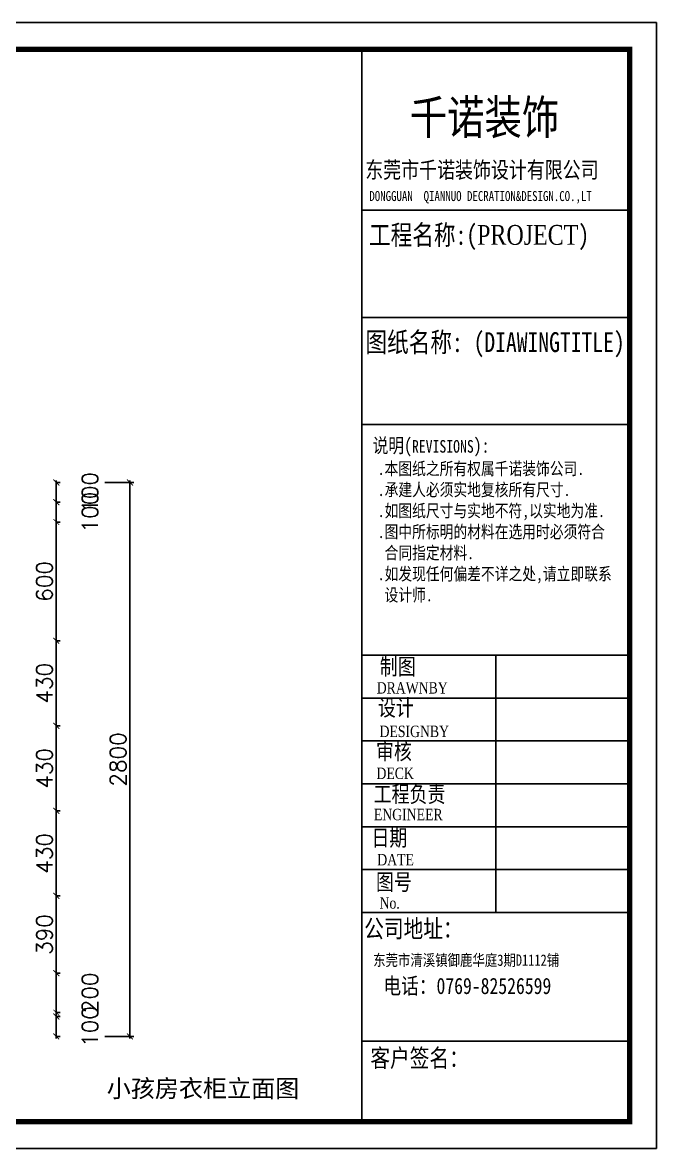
# Model space of a CAD drawing. Header units: millimetres. Extents: x 1149180 to 1411665549, y -85375798 to -28940.
# Drawn here: x 1179968 to 1183175, y -106295 to -100603 of the extents above; entities that cross this region are included whole.
import ezdxf

# ---------------------------------------------------------------- set-up
doc = ezdxf.new("R2010")
doc.units = ezdxf.units.MM
doc.header["$PDMODE"] = 35
for name, color, linetype in [('图框', 7, 'Continuous'), ('填充', 8, 'Continuous'), ('柜子', 3, 'Continuous'), ('灯', 1, 'Continuous')]:
    doc.layers.add(name, color=color, linetype=linetype)
doc.styles.add('150', font='SimSun.ttf', dxfattribs={"height": 150})
doc.styles.get("Standard").update_dxf_attribs({"font": 'txt', "bigfont": 'gbcbig.shx'})
doc.styles.add('宋体字', font='NSimSun.ttf', dxfattribs={"width": 0.8, "height": 120})
doc.dimstyles.new('标注（小）', dxfattribs={"dimtxt": 80, "dimasz": 30, "dimexe": 20, "dimexo": 20, "dimgap": 20, "dimtad": 1, "dimdec": 0, "dimzin": 0, "dimdsep": 46, "dimtxsty": 'Standard', "dimblk1": 'ARCHTICK', "dimblk2": 'ARCHTICK', "dimsah": 1, "dimcen": 0, "dimdle": 10, "dimclrd": 8, "dimclre": 8, "dimclrt": 2, "dimadec": 0, "dimazin": 0, "dimtfac": 1, "dimtdec": 0, "dimtmove": 2, "dimatfit": 3, "dimldrblk": 'OPEN90', "dimfxl": 1, "dimtolj": 1, "dimtzin": 0, "dimarcsym": 0})

# ---------------------------------------------------------------- blocks, each defined once
blk = doc.blocks.new('3safdad')
at = {"layer": '图框', "color": 3}
for p, q in [((-132895, -152671), (-115431, -152671)), ((-115431, -165019), (-115431, -152671)), ((-115431, -165019), (-115431, -152671)), ((-115431, -165019), (-115431, -152671)), ((-132895, -165019), (-115431, -165019))]:
    blk.add_line(p, q, dxfattribs=at)
at = {"layer": '图框', "color": 8}
for p, q in [((-118665, -164725), (-118665, -152965)), ((-118665, -154729), (-115725, -154729)), ((-118665, -155905), (-115725, -155905)), ((-118665, -157081), (-115725, -157081)), ((-118665, -159609), (-115725, -159609)), ((-117195, -159609), (-117195, -162432)), ((-118665, -160080), (-115725, -160080)), ((-118665, -160550), (-115725, -160550)), ((-118665, -161020), (-115725, -161020)), ((-118665, -161491), (-115725, -161491)), ((-118665, -161961), (-115725, -161961)), ((-118665, -162432), (-115725, -162432)), ((-118665, -163843), (-115725, -163843))]:
    blk.add_line(p, q, dxfattribs=at)
at = {"layer": '图框', "color": 8, "const_width": 58.8}
blk.add_lwpolyline([(-132584, -164725), (-132584, -152965), (-115725, -152965), (-115725, -164725)], close=True, dxfattribs=at)
at = {"layer": '图框', "color": 1, "attachment_point": 1, "style": '宋体字'}
for s, insert, char_height, width in [('{\\fSimHei|b0|i0|c134|p2;\\H1.484x;千诺装饰}', (-118138, -153522), 253.24, 6613.24), ('{\\fSimSun|b0|i0|c134|p54;东莞市千诺装饰设计有限公司}', (-118627, -154196), 180.51, 4713.92), ('DONGGUAN  QIANNUO DECRATION&DESIGN.CO.,LT', (-118582, -154519), 109.4, 2856.92), ('{\\fSimSun|b0|i0|c134|p54;工程名称:(\\fTimes New Roman|b0|i0|c0|p18;PROJECT\\fSimSun|b0|i0|c134|p54;)}', (-118586, -154891), 217.63, 8266.55), ('{\\fSimSun|b0|i0|c134|p54;图纸名称: (}DIAWINGTITLE{\\fSimSun|b0|i0|c134|p54;)}', (-118625, -156067), 217.63, 8266.55), ('{\\fArial|b0|i0|c0|p32;\\H1.143x;     \\fSimSun|b0|i0|c134|p54;说明(\\fSimHei|b0|i0|c134|p2;\\H0.8749x;REVISIONS\\fSimSun|b0|i0|c134|p54;\\H1.143x;):\\P\\H0.8749x;    .本图纸之所有权属千诺装饰公司.\\P    .承建人必须实地复核所有尺寸.\\P    .如图纸尺寸与实地不符,以实地为准.\\P    .图中所标明的材料在选用时必须符合\\P     合同指定材料.\\P    .如发现任何偏差不详之处,请立即联系\\P     设计师.}', (-118792, -157230), 138.49, 5703.84), ('\\f黑体|b0|i0|c134|p2;制图', (-118467, -159643), 180.51, 4713.92), ('{\\fTimes New Roman|b0|i0|c0|p18;DRAWNBY}', (-118501, -159905), 124.76, 4713.92), ('\\f黑体|b0|i0|c134|p2;设计', (-118488, -160094), 180.51, 4713.92), ('{\\fTimes New Roman|b0|i0|c0|p18;DESIGNBY}', (-118470, -160382), 124.76, 4713.92), ('{\\fSimSun|b0|i0|c134|p54;审核}', (-118509, -160573), 180.51, 4713.92), ('\\fTimes New Roman|b0|i0|c0|p18;DECK', (-118504, -160842), 124.76, 4713.92), ('\\f黑体|b0|i0|c134|p2;工程负责', (-118535, -161042), 180.51, 4713.92), ('\\fTimes New Roman|b0|i0|c0|p18;ENGINEER', (-118532, -161294), 124.76, 4713.92), ('{\\fSimSun|b0|i0|c134|p54;日期}', (-118560, -161521), 180.51, 4713.92), ('{\\fTimes New Roman|b0|i0|c0|p18;DATE}', (-118495, -161789), 124.76, 4713.92), ('图号', (-118509, -162006), 180.5, 4713.92), ('{\\fTimes New Roman|b0|i0|c0|p18;No.}', (-118470, -162264), 124.76, 4713.92), ('公司地址：', (-118638, -162509), 197.8, 4713.92), ('东莞市清溪镇御鹿华庭3期D1112铺', (-118540, -162891), 124.76, 8266.55), ('电话：0769-82526599', (-118428, -163147), 178.06, 8266.55), ('{\\fSimSun|b0|i0|c134|p54;\\H1.096x;客户签名：}', (-118571, -163928), 180.51, 4713.92)]:
    blk.add_mtext(s, dxfattribs=dict(at, insert=insert, char_height=char_height, width=width))
blk = doc.blocks.new('_ArchTick')
at = {"color": 0, "linetype": 'ByBlock', "const_width": 0.15}
blk.add_lwpolyline([(-0.5, -0.5), (0.5, 0.5)], dxfattribs=at)
blk = doc.blocks.new('*D1305')
at = {"layer": 'Defpoints', "color": 0}
for p in [(1180117.3, -105628.4), (1180139.2, -105628.4), (1180117.3, -105728.4)]:
    blk.add_point(p, dxfattribs=at)
at = {"layer": '灯', "color": 8, "lineweight": -2}
for p, q in [((1180137.3, -105628.4), (1180159.2, -105628.4)), ((1180139.2, -105738.4), (1180139.2, -105618.4)), ((1180137.3, -105728.4), (1180159.2, -105728.4))]:
    blk.add_line(p, q, dxfattribs=at)
at = {"layer": '灯', "color": 8, "lineweight": -2, "xscale": 30, "yscale": 30, "zscale": 30}
for p, rotation in [((1180139.2, -105628.4), 90), ((1180139.2, -105728.4), 270)]:
    blk.add_blockref('_ArchTick', p, dxfattribs=dict(at, rotation=rotation))
at = {"layer": '灯', "color": 2, "insert": (1180309.2, -105678.4), "char_height": 80, "attachment_point": 5, "rotation": 90}
blk.add_mtext('\\A1;100', dxfattribs=at)
blk = doc.blocks.new('_Open90')
at = {"color": 0, "linetype": 'ByBlock', "lineweight": -2}
for p, q in [((0, 0), (-1, 0)), ((-0.5, 0.5), (0, 0)), ((0, 0), (-0.5, -0.5))]:
    blk.add_line(p, q, dxfattribs=at)
blk = doc.blocks.new('*D1306')
at = {"layer": 'Defpoints', "color": 0}
for p in [(1180117.3, -105408.4), (1180139.2, -105408.4), (1180117.3, -105608.4)]:
    blk.add_point(p, dxfattribs=at)
at = {"layer": '灯', "color": 8, "lineweight": -2}
for p, q in [((1180139.2, -105618.4), (1180139.2, -105398.4)), ((1180137.3, -105408.4), (1180159.2, -105408.4)), ((1180137.3, -105608.4), (1180159.2, -105608.4))]:
    blk.add_line(p, q, dxfattribs=at)
at = {"layer": '灯', "color": 8, "lineweight": -2, "xscale": 30, "yscale": 30, "zscale": 30}
for p, rotation in [((1180139.2, -105408.4), 90), ((1180139.2, -105608.4), 270)]:
    blk.add_blockref('_ArchTick', p, dxfattribs=dict(at, rotation=rotation))
at = {"layer": '灯', "color": 2, "insert": (1180309.2, -105508.4), "char_height": 80, "attachment_point": 5, "rotation": 90}
blk.add_mtext('\\A1;200', dxfattribs=at)
blk = doc.blocks.new('*D1307')
at = {"layer": 'Defpoints', "color": 0}
for p in [(1180117.3, -105018.4), (1180139.2, -105018.4), (1180117.3, -105408.4)]:
    blk.add_point(p, dxfattribs=at)
at = {"layer": '灯', "color": 8, "lineweight": -2}
for p, q in [((1180139.2, -105418.4), (1180139.2, -105008.4)), ((1180137.3, -105018.4), (1180159.2, -105018.4)), ((1180137.3, -105408.4), (1180159.2, -105408.4))]:
    blk.add_line(p, q, dxfattribs=at)
at = {"layer": '灯', "color": 8, "lineweight": -2, "xscale": 30, "yscale": 30, "zscale": 30}
for p, rotation in [((1180139.2, -105018.4), 90), ((1180139.2, -105408.4), 270)]:
    blk.add_blockref('_ArchTick', p, dxfattribs=dict(at, rotation=rotation))
at = {"layer": '灯', "color": 2, "insert": (1180079.2, -105213.4), "char_height": 80, "attachment_point": 5, "rotation": 90}
blk.add_mtext('\\A1;390', dxfattribs=at)
blk = doc.blocks.new('*D1308')
at = {"layer": 'Defpoints', "color": 0}
for p in [(1180117.3, -104588.4), (1180139.2, -104588.4), (1180117.3, -105018.4)]:
    blk.add_point(p, dxfattribs=at)
at = {"layer": '灯', "color": 8, "lineweight": -2}
for p, q in [((1180137.3, -104588.4), (1180159.2, -104588.4)), ((1180139.2, -105028.4), (1180139.2, -104578.4)), ((1180137.3, -105018.4), (1180159.2, -105018.4))]:
    blk.add_line(p, q, dxfattribs=at)
at = {"layer": '灯', "color": 8, "lineweight": -2, "xscale": 30, "yscale": 30, "zscale": 30}
for p, rotation in [((1180139.2, -104588.4), 90), ((1180139.2, -105018.4), 270)]:
    blk.add_blockref('_ArchTick', p, dxfattribs=dict(at, rotation=rotation))
at = {"layer": '灯', "color": 2, "insert": (1180079.2, -104803.4), "char_height": 80, "attachment_point": 5, "rotation": 90}
blk.add_mtext('\\A1;430', dxfattribs=at)
blk = doc.blocks.new('*D1309')
at = {"layer": 'Defpoints', "color": 0}
for p in [(1180117.3, -104158.4), (1180139.2, -104158.4), (1180117.3, -104588.4)]:
    blk.add_point(p, dxfattribs=at)
at = {"layer": '灯', "color": 8, "lineweight": -2}
for p, q in [((1180139.2, -104598.4), (1180139.2, -104148.4)), ((1180137.3, -104158.4), (1180159.2, -104158.4)), ((1180137.3, -104588.4), (1180159.2, -104588.4))]:
    blk.add_line(p, q, dxfattribs=at)
at = {"layer": '灯', "color": 8, "lineweight": -2, "xscale": 30, "yscale": 30, "zscale": 30}
for p, rotation in [((1180139.2, -104158.4), 90), ((1180139.2, -104588.4), 270)]:
    blk.add_blockref('_ArchTick', p, dxfattribs=dict(at, rotation=rotation))
at = {"layer": '灯', "color": 2, "insert": (1180079.2, -104373.4), "char_height": 80, "attachment_point": 5, "rotation": 90}
blk.add_mtext('\\A1;430', dxfattribs=at)
blk = doc.blocks.new('*D1310')
at = {"layer": 'Defpoints', "color": 0}
for p in [(1180117.3, -103728.4), (1180139.2, -103728.4), (1180117.3, -104158.4)]:
    blk.add_point(p, dxfattribs=at)
at = {"layer": '灯', "color": 8, "lineweight": -2}
for p, q in [((1180137.3, -103728.4), (1180159.2, -103728.4)), ((1180139.2, -104168.4), (1180139.2, -103718.4)), ((1180137.3, -104158.4), (1180159.2, -104158.4))]:
    blk.add_line(p, q, dxfattribs=at)
at = {"layer": '灯', "color": 8, "lineweight": -2, "xscale": 30, "yscale": 30, "zscale": 30}
for p, rotation in [((1180139.2, -103728.4), 90), ((1180139.2, -104158.4), 270)]:
    blk.add_blockref('_ArchTick', p, dxfattribs=dict(at, rotation=rotation))
at = {"layer": '灯', "color": 2, "insert": (1180079.2, -103943.4), "char_height": 80, "attachment_point": 5, "rotation": 90}
blk.add_mtext('\\A1;430', dxfattribs=at)
blk = doc.blocks.new('*D1311')
at = {"layer": 'Defpoints', "color": 0}
for p in [(1180117.3, -103128.4), (1180139.2, -103128.4), (1180117.3, -103728.4)]:
    blk.add_point(p, dxfattribs=at)
at = {"layer": '灯', "color": 8, "lineweight": -2}
for p, q in [((1180137.3, -103128.4), (1180159.2, -103128.4)), ((1180139.2, -103738.4), (1180139.2, -103118.4)), ((1180137.3, -103728.4), (1180159.2, -103728.4))]:
    blk.add_line(p, q, dxfattribs=at)
at = {"layer": '灯', "color": 8, "lineweight": -2, "xscale": 30, "yscale": 30, "zscale": 30}
for p, rotation in [((1180139.2, -103128.4), 90), ((1180139.2, -103728.4), 270)]:
    blk.add_blockref('_ArchTick', p, dxfattribs=dict(at, rotation=rotation))
at = {"layer": '灯', "color": 2, "insert": (1180079.2, -103428.4), "char_height": 80, "attachment_point": 5, "rotation": 90}
blk.add_mtext('\\A1;600', dxfattribs=at)
blk = doc.blocks.new('*D1312')
at = {"layer": 'Defpoints', "color": 0}
for p in [(1180117.3, -103028.4), (1180139.2, -103028.4), (1180117.3, -103128.4)]:
    blk.add_point(p, dxfattribs=at)
at = {"layer": '灯', "color": 8, "lineweight": -2}
for p, q in [((1180137.3, -103028.4), (1180159.2, -103028.4)), ((1180139.2, -103138.4), (1180139.2, -103018.4)), ((1180137.3, -103128.4), (1180159.2, -103128.4))]:
    blk.add_line(p, q, dxfattribs=at)
at = {"layer": '灯', "color": 8, "lineweight": -2, "xscale": 30, "yscale": 30, "zscale": 30}
for p, rotation in [((1180139.2, -103028.4), 90), ((1180139.2, -103128.4), 270)]:
    blk.add_blockref('_ArchTick', p, dxfattribs=dict(at, rotation=rotation))
at = {"layer": '灯', "color": 2, "insert": (1180309.2, -103078.4), "char_height": 80, "attachment_point": 5, "rotation": 90}
blk.add_mtext('\\A1;100', dxfattribs=at)
blk = doc.blocks.new('*D1313')
at = {"layer": 'Defpoints', "color": 0}
for p in [(1180117.3, -102928.4), (1180139.2, -102928.4), (1180117.3, -103028.4)]:
    blk.add_point(p, dxfattribs=at)
at = {"layer": '灯', "color": 8, "lineweight": -2}
for p, q in [((1180137.3, -102928.4), (1180159.2, -102928.4)), ((1180139.2, -103038.4), (1180139.2, -102918.4)), ((1180137.3, -103028.4), (1180159.2, -103028.4))]:
    blk.add_line(p, q, dxfattribs=at)
at = {"layer": '灯', "color": 8, "lineweight": -2, "xscale": 30, "yscale": 30, "zscale": 30}
for p, rotation in [((1180139.2, -102928.4), 90), ((1180139.2, -103028.4), 270)]:
    blk.add_blockref('_ArchTick', p, dxfattribs=dict(at, rotation=rotation))
at = {"layer": '灯', "color": 2, "insert": (1180309.2, -102978.4), "char_height": 80, "attachment_point": 5, "rotation": 90}
blk.add_mtext('\\A1;100', dxfattribs=at)
blk = doc.blocks.new('*D1314')
at = {"layer": 'Defpoints', "color": 0}
for p in [(1180364.8, -102928.4), (1180364.8, -105728.4), (1180511.8, -105728.4)]:
    blk.add_point(p, dxfattribs=at)
at = {"layer": '灯', "color": 8, "lineweight": -2}
for p, q in [((1180384.8, -102928.4), (1180531.8, -102928.4)), ((1180511.8, -102918.4), (1180511.8, -105738.4)), ((1180384.8, -105728.4), (1180531.8, -105728.4))]:
    blk.add_line(p, q, dxfattribs=at)
at = {"layer": '灯', "color": 8, "lineweight": -2, "xscale": 30, "yscale": 30, "zscale": 30}
for p, rotation in [((1180511.8, -102928.4), 90), ((1180511.8, -105728.4), 270)]:
    blk.add_blockref('_ArchTick', p, dxfattribs=dict(at, rotation=rotation))
at = {"layer": '灯', "color": 2, "insert": (1180451.8, -104328.4), "char_height": 80, "attachment_point": 5, "rotation": 90}
blk.add_mtext('\\A1;2800', dxfattribs=at)

msp = doc.modelspace()

# ---------------------------------------------------------------- block references
at = {"layer": '柜子', "color": 3, "xscale": 0.4609292688546702, "yscale": 0.4609292687964626, "zscale": 0.4609292688000001}
msp.add_blockref('3safdad', (1236380.4, -30233), dxfattribs=at)

# ---------------------------------------------------------------- texts
at = {"layer": '填充', "color": 1, "ltscale": 100, "insert": (1180394.1, -105946.8), "char_height": 89.25, "width": 1169.87, "attachment_point": 1, "style": '150'}
msp.add_mtext('小孩房衣柜立面图', dxfattribs=at)

# ---------------------------------------------------------------- dimensions: what is measured, and where the dimension line sits
at = {"layer": '灯', "color": 1}
for base, p1, p2, picture, middle in [((1180139.2, -102928.4), (1180117.3, -103028.4), (1180117.3, -102928.4), '*D1313', (1180309.2, -102978.4)), ((1180139.2, -103028.4), (1180117.3, -103128.4), (1180117.3, -103028.4), '*D1312', (1180309.2, -103078.4)), ((1180139.2, -103128.4), (1180117.3, -103728.4), (1180117.3, -103128.4), '*D1311', (1180079.2, -103428.4)), ((1180139.2, -103728.4), (1180117.3, -104158.4), (1180117.3, -103728.4), '*D1310', (1180079.2, -103943.4)), ((1180139.2, -104158.4), (1180117.3, -104588.4), (1180117.3, -104158.4), '*D1309', (1180079.2, -104373.4)), ((1180139.2, -104588.4), (1180117.3, -105018.4), (1180117.3, -104588.4), '*D1308', (1180079.2, -104803.4)), ((1180139.2, -105018.4), (1180117.3, -105408.4), (1180117.3, -105018.4), '*D1307', (1180079.2, -105213.4)), ((1180139.2, -105408.4), (1180117.3, -105608.4), (1180117.3, -105408.4), '*D1306', (1180309.2, -105508.4))]:
    dim = msp.add_linear_dim(base=base, p1=p1, p2=p2, angle=270, dimstyle='标注（小）', dxfattribs=at)
    dim.commit()
    dim.dimension.update_dxf_attribs({"geometry": picture, "text_midpoint": middle})
for p1, p2, distance, picture, middle in [((1180364.8, -102928.4), (1180364.8, -105728.4), 147, '*D1314', (1180451.8, -104328.4)), ((1180117.3, -105728.4), (1180117.3, -105628.4), -22, '*D1305', (1180309.2, -105678.4))]:
    dim = msp.add_aligned_dim(p1=p1, p2=p2, distance=distance, dimstyle='标注（小）', dxfattribs=at)
    dim.commit()
    dim.dimension.update_dxf_attribs({"geometry": picture, "text_midpoint": middle})

doc.saveas('drawing.dxf')
